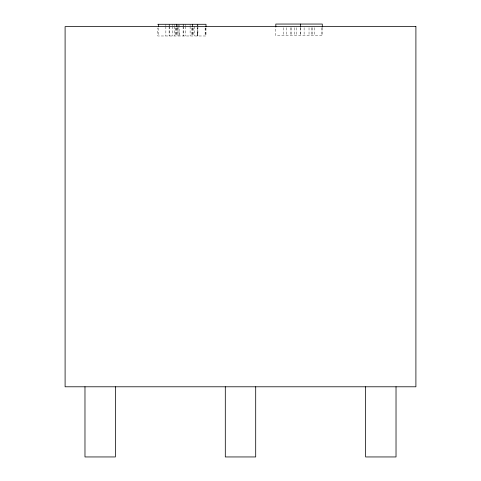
<?xml version="1.0" encoding="UTF-8"?>
<svg xmlns="http://www.w3.org/2000/svg" width="481" height="481" viewBox="0 0 481 481"><rect width="100%" height="100%" fill="white"/><g stroke="black" fill="none" stroke-linecap="round" stroke-linejoin="round"><path stroke-width="0.36" stroke-dasharray="2.4 1.8" d="M177.988 30.129L177.988 27.94M177.988 27.207L177.988 25.012M179.112 32.077L179.112 35.979L179.112 24.284M197.336 33.057L197.336 35.979L197.336 26.479M322.3 27.706L322.3 35.744L275.817 35.744L275.817 27.706M321.723 27.706L321.723 35.744M314.508 27.706L314.508 35.744M312.409 27.706L312.409 35.744M311.616 27.706L311.616 35.744M309.03 27.706L309.03 35.744M304.112 27.706L304.112 35.744M300.403 27.706L300.403 35.744M300.282 27.706L300.282 35.744M296.314 27.706L296.314 35.744M294.294 27.706L294.294 35.744M291.6 27.706L291.6 35.744M290.59 27.706L290.59 35.744M286.496 27.706L286.496 35.744M283.61 27.706L283.61 35.744M205.994 27.94L205.994 35.979L157.78 35.979L157.78 27.94M205.417 27.94L205.417 35.979M205.128 27.94L205.128 35.979M197.913 24.284L197.913 25.746M197.913 26.479L197.913 35.979M197.336 24.284L197.336 25.746M197.174 24.284L197.174 25.746M197.174 26.479L197.174 35.979M194.444 26.479L194.444 35.979M193.578 27.94L193.578 35.979M192.424 27.94L192.424 35.979M192.25 27.94L192.25 35.979M191.865 27.94L191.865 35.979M190.115 24.284L190.115 25.746M190.115 26.479L190.115 35.979M185.498 24.284L185.498 25.746M185.498 26.479L185.498 35.979M183.231 24.284L183.231 25.746M183.231 26.479L183.231 35.979M183.111 24.284L183.135 25.746M183.111 26.479L183.135 35.979M177.988 24.284L177.988 25.746M177.988 26.479L177.988 35.979M177.122 27.94L177.122 35.979M176.425 27.94L176.425 35.979M176.046 27.94L176.046 35.979M175.679 27.94L175.679 35.979M174.429 24.284L174.429 25.746M174.429 26.479L174.429 35.979M172.793 24.284L172.793 25.746M172.793 26.479L172.793 35.979M169.33 24.284L169.33 25.746M169.33 26.479L169.33 35.979M169.114 24.284L169.114 25.746M169.114 26.479L169.114 35.979M165.861 24.284L165.861 25.746M165.861 26.479L165.861 35.979M158.646 27.94L158.646 35.979"/><path stroke-width="0.72" d="M157.78 24.284L205.994 24.284L205.994 26.479M396.025 386.79L396.025 456.95L365.62 456.95L365.62 386.79M322.3 26.972L322.3 24.05L275.817 24.05L275.817 26.972M300.403 24.05L300.403 26.972M255.7 386.79L255.7 456.95L225.3 456.95L225.3 386.79M192.424 24.284L192.424 26.479M176.425 24.284L176.425 26.479M158.646 24.284L158.646 26.479M115.38 386.79L115.38 456.95L84.975 456.95L84.975 386.79M415.903 26.623L65.097 26.623L65.097 386.79L415.903 386.79L415.903 26.623"/></g></svg>
